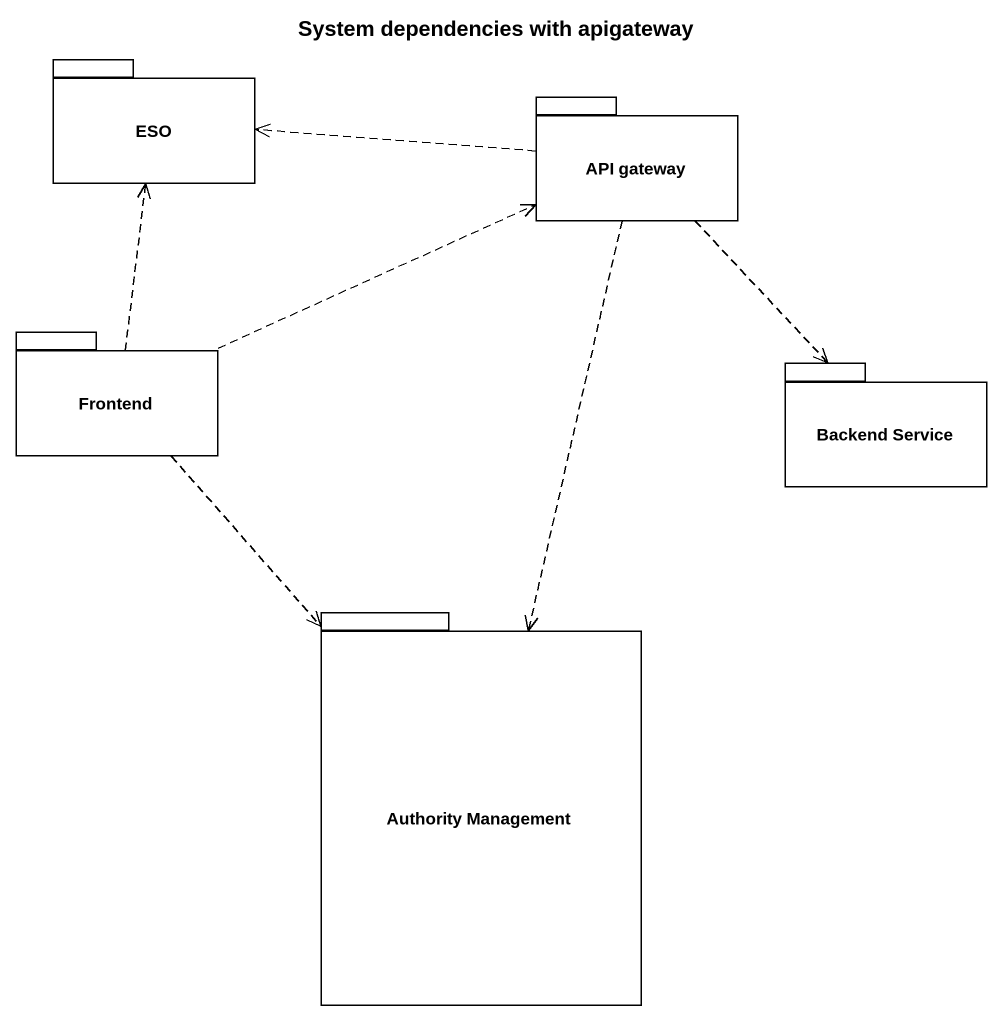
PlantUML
@startuml
title System dependencies with apigateway
package ESO {
}
package "API gateway" as API_gateway {
}
package Frontend {
}
package "Backend Service" as Backend_Service {
}
package "Authority Management" as Authority_Management {
}
API_gateway .left.> ESO
API_gateway ..> Backend_Service
API_gateway ..> Authority_Management
Frontend .up.> ESO
Frontend .right.> API_gateway
Frontend ..> Authority_Management
@enduml
